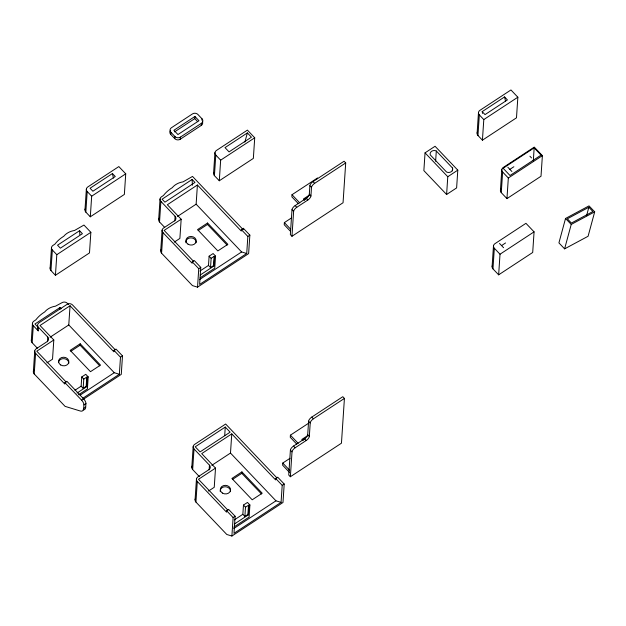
<?xml version="1.0" encoding="UTF-8"?>
<svg xmlns="http://www.w3.org/2000/svg" width="626" height="626" viewBox="0 0 626 626"><rect width="100%" height="100%" fill="white"/><g stroke="black" fill="none" stroke-linecap="round" stroke-linejoin="round"><path stroke-width="0.94" d="M31.323 340.341L32.45 323.29M37.333 348.158L32.161 342.727L33.295 325.676A3.873 3.232 3.8 0 1 33.867 321.146L35.87 319.823A35.807 29.86 3.8 0 1 43.663 312.624L44.689 311.991A17.309 14.429 3.8 0 1 49.266 308.258L49.376 308.195A17.278 14.406 3.8 0 1 55.471 306.184L61.911 302.726A3.873 3.232 3.8 0 1 67.35 303.305L68.586 304.604M33.374 371.57L34.743 350.959M35.588 353.346L64.814 384.043L64.908 382.627L66.912 381.312L83.641 398.879A3.873 1.432 56.7 0 1 85.934 403.567L85.699 407.119L83.696 408.434A13.772 5.11 56.7 0 1 80.191 410.985L65.073 406.36L34.219 373.957L35.588 353.346A3.873 3.232 3.8 0 1 36.151 348.815L47.169 341.577A3.873 3.232 3.8 0 0 47.74 337.046L38.46 327.296A3.873 3.232 3.8 0 1 39.031 322.766L67.076 304.346A3.873 3.232 3.8 0 1 72.514 304.932L115.239 349.793M33.295 325.676L38.225 330.849L38.46 327.296M50.127 268.21L51.488 247.599M50.964 270.596L52.334 249.985A3.873 3.232 3.8 0 1 52.905 245.455L54.908 244.14A35.807 29.86 3.8 0 1 62.702 236.941L63.727 236.307A17.309 14.429 3.8 0 1 68.312 232.567L68.414 232.504A17.278 14.406 3.8 0 1 74.51 230.493L83.954 225.063L90.856 232.309L89.487 252.92L55.432 275.284L50.964 270.596A3.873 3.232 3.8 0 1 50.362 267.396M47.427 341.726L47.74 337.046M55.432 275.284L56.802 254.68L52.334 249.985M83.446 399.208L121.264 374.371L122.493 355.897L115.998 349.073L113.995 350.388L113.901 351.812L70.049 305.762L40.001 325.497L53.805 339.996L52.529 359.183L46.856 362.908M113.995 350.388L120.489 357.211L119.355 374.27L114.253 372.705L68.774 324.949L70.049 305.762M84.995 209.726L86.365 189.115M85.832 212.112L87.202 191.501A3.873 3.232 3.8 0 1 87.773 186.971L118.83 166.579L125.732 173.825L124.363 194.436L90.3 216.799L85.832 212.112A3.873 3.232 3.8 0 1 85.441 208.528M99.753 365.834L80.105 345.208L80.198 343.784L70.182 350.364L90.48 371.68L100.496 365.107L80.198 343.784M90.3 216.799L91.67 196.196L87.202 191.501M83.172 388.316L83.782 379.082L86.787 377.11L86.177 386.344L83.172 388.316L81.137 386.187L81.756 376.946L85.762 374.317L88.196 376.875L87.397 388.957L78.493 394.803M83.696 408.434L83.931 404.881A3.873 1.432 56.7 0 0 81.638 400.194L64.908 382.627M76.967 393.089L86.584 386.774L87.194 377.533L86.787 377.11M158.675 219.577L160.045 198.974M164.685 227.395L159.52 221.964L160.89 201.361A3.873 3.232 3.8 0 1 161.453 196.83L163.456 195.508A35.807 29.86 3.8 0 1 171.258 188.309L172.283 187.675A17.309 14.429 3.8 0 1 176.861 183.934L176.97 183.88A17.278 14.406 3.8 0 1 183.066 181.869L192.511 176.43L243.264 229.734L243.357 228.31L241.354 229.625L241.26 231.049L197.409 184.999L167.353 204.733L181.164 219.233L179.889 238.42L174.208 242.145M160.726 250.807L162.095 230.196M243.357 228.31L249.852 235.133L248.624 253.608L197.534 287.162L192.432 285.597L161.571 253.194L162.94 232.582A3.873 3.232 3.8 0 1 163.511 228.052L174.529 220.814A3.873 3.232 3.8 0 0 175.1 216.283L160.89 201.361M202.542 122.023A3.873 3.232 3.8 0 1 201.275 125.427L180.233 139.238A3.873 3.232 3.8 0 1 174.795 138.651L170.734 134.394L170.875 132.258A3.873 3.232 3.8 0 1 171.446 127.727L192.479 113.909A3.873 3.232 3.8 0 1 197.926 114.495L201.987 118.76L201.885 120.184M174.795 138.651L174.936 136.523L170.875 132.258M174.787 220.962L175.1 216.283M180.233 139.238L180.382 137.11L201.415 123.291A3.873 3.232 3.8 0 0 201.987 118.76M197.675 121.647L194.78 118.604L194.921 116.467L173.879 130.286L177.94 134.551L198.974 120.732L194.921 116.467M241.354 229.625L247.849 236.448L246.714 253.507L199.631 284.423L200.766 267.372L194.271 260.549L192.268 261.864L192.174 263.28L162.94 232.582M201.275 125.427L201.415 123.291M246.714 253.507L241.605 251.942L196.134 204.186L197.409 184.999M197.534 287.162L198.763 268.687L192.268 261.864M227.105 245.071L207.464 224.444L207.558 223.02L197.534 229.601L217.84 250.916L227.856 244.343L207.558 223.02M191.814 467.176L193.184 446.573M199.365 476.613L192.659 469.563L194.021 448.959A3.873 3.232 3.8 0 1 194.592 444.429L225.65 424.029L276.95 477.912M213.576 173.261L214.945 152.658M210.524 267.552L211.142 258.319L214.147 256.347L213.529 265.58L210.524 267.552L208.497 265.424L209.107 256.183L213.114 253.553L215.555 256.112L214.749 268.194L200.187 277.756M214.421 175.648L215.79 155.045A3.873 3.232 3.8 0 1 216.361 150.514L247.411 130.122L254.719 137.79L253.35 158.401L219.296 180.765L214.421 175.648A3.873 3.232 3.8 0 1 213.81 172.447M195.085 499.681L196.454 479.07M208.568 491.027L214.241 487.294L215.516 468.107L201.713 453.607L231.761 433.873L275.612 479.931L275.706 478.507L277.709 477.192L284.204 484.015L282.983 502.49L231.894 536.036L226.784 534.479L195.93 502.068L197.3 481.457A3.873 3.232 3.8 0 1 197.863 476.926L208.881 469.696A3.873 3.232 3.8 0 0 209.452 465.157L194.021 448.959M219.296 180.765L220.657 160.162L215.79 155.045M200.312 274.955L213.935 266.011L214.554 256.77L214.147 256.347M209.139 469.844L209.452 465.157M224.695 435.688L225.266 427.057L195.218 446.792L200.085 451.902L230.141 432.167L225.266 427.057M275.706 478.507L282.201 485.33L281.074 502.381L233.991 533.305L235.126 516.247L228.631 509.423L226.62 510.738L226.526 512.162L197.3 481.457M281.074 502.381L275.964 500.823L230.485 453.06L231.761 433.873M231.894 536.036L233.122 517.561L226.62 510.738M261.465 493.953L241.816 473.319L241.91 471.894L231.894 478.475L252.192 499.798L262.208 493.218L241.91 471.894M244.883 516.434L245.494 507.193L248.499 505.221L247.888 514.462L244.883 516.434L242.849 514.298L243.467 505.065L247.473 502.435L249.907 504.986L249.109 517.068L233.733 527.162M234.672 523.829L248.295 514.885L248.905 505.651L248.499 505.221M291.653 217.825L284.368 222.606L284.227 224.734L290.472 231.291M317.554 177.94L292.006 194.717L291.865 196.846L298.359 203.669M291.998 209.71L290.347 234.578L291.966 236.284L343.056 202.738L345.701 162.94L344.073 161.234L313.023 181.626A3.873 1.581 -43.6 0 0 309.878 185.734L309.307 194.256A3.873 1.581 -43.6 0 1 306.161 198.364L295.143 205.602A3.873 1.581 -43.6 0 0 291.998 209.71L293.625 211.416L291.966 236.284M290.049 458.279L282.764 463.06L282.623 465.188L289.494 472.411M308.759 423.113L290.401 435.172L290.261 437.308L296.755 444.131M290.394 450.164L288.743 475.032L290.362 476.738L341.452 443.192L344.425 398.418L342.798 396.712L311.748 417.112A3.873 1.581 -43.6 0 0 308.602 421.212L307.702 434.718A3.873 1.581 -43.6 0 1 304.557 438.818L293.539 446.056A3.873 1.581 -43.6 0 0 290.394 450.164L292.013 451.87L290.362 476.738M293.625 211.416A3.873 1.581 -43.6 0 1 296.771 207.308L307.789 200.07A3.873 1.581 -43.6 0 0 310.934 195.961L311.498 187.44A3.873 1.581 -43.6 0 1 314.643 183.332L345.701 162.94M292.013 451.87A3.873 1.581 -43.6 0 1 295.167 447.762L306.184 440.524A3.873 1.581 -43.6 0 0 309.33 436.424L310.222 422.918A3.873 1.581 -43.6 0 1 313.376 418.817L344.425 398.418M425.046 152.846L423.865 170.616L446.604 194.49L456.62 187.91L457.794 170.147L435.062 146.273L425.046 152.846L447.778 176.728L446.604 194.49M435.626 161.281L436.306 150.999A4.194 3.498 3.8 0 0 431.674 151.265A4.194 3.498 3.8 0 0 430.297 154.943L446.534 172.001A4.194 3.498 3.8 0 0 451.166 171.727A4.194 3.498 3.8 0 0 452.543 168.05L436.306 150.999M452.363 170.859L452.543 168.05M477.122 133.111L478.491 112.5M477.959 135.498L479.328 114.887A3.873 3.232 3.8 0 1 479.899 110.356L510.949 89.964L517.851 97.21L516.489 117.821L482.427 140.185L477.959 135.498A3.873 3.232 3.8 0 1 477.356 132.289M482.427 140.185L483.796 119.574L479.328 114.887M492.114 266.473L493.484 245.861M492.959 268.859L494.329 248.248A3.873 3.232 3.8 0 1 494.9 243.717L525.95 223.325L534.072 231.855L532.703 252.466L498.648 274.83L492.959 268.859A3.873 3.232 3.8 0 1 492.357 265.659M500.432 190.257L501.802 169.646M501.269 192.644L502.639 172.033A3.873 3.232 3.8 0 1 503.21 167.502L534.26 147.11L542.382 155.639L541.013 176.242L506.958 198.614L501.269 192.644A3.873 3.232 3.8 0 1 501.144 188.708M498.648 274.83L500.01 254.219L494.329 248.248M506.958 198.614L508.328 178.003L502.639 172.033M533.297 160.976L534.166 147.861L503.116 168.253L510.018 175.507L541.067 155.115L534.166 147.861M244.876 142.133L247.372 132.915L251.433 137.18L229.053 151.875L224.992 147.611L247.372 132.915M565.536 218.466L558.924 242.888L564.605 248.858L588.088 236.268L594.7 211.846L589.019 205.876L565.536 218.466L571.225 224.437L564.605 248.858M586.562 215.712L588.847 207.253L592.908 211.518L571.389 223.059L567.328 218.795L588.847 207.253M174.552 131.883L194.78 118.604M112.437 173.543L90.058 188.238L92.898 191.227L115.278 176.532L112.437 173.543L113.423 178.081M91.67 196.196L125.732 173.825M79.572 230.712L57.529 245.189L60.378 248.17L82.413 233.701L79.572 230.712A136.296 50.534 56.7 0 1 79.792 234.609M56.802 254.68L90.856 232.309M220.657 160.162L254.719 137.79M192.127 179.459L162.079 199.193L164.92 202.175L194.968 182.44L192.127 179.459L192.393 185.233M177.455 216.455L196.134 204.186M181.164 219.233L164.129 230.415L193.512 261.269M61.129 308.743L59.994 307.546L34.946 323.994L37.779 326.968M198.215 230.517L207.464 224.444M50.096 337.218L68.774 324.949M53.805 339.996L36.777 351.178L66.153 382.032M214.554 256.77L215.555 256.112M70.855 351.28L80.105 345.208M309.784 194.827L303.414 199.005L304.557 200.203M198.763 268.687L200.766 267.372M247.849 236.448L249.852 235.133M304.119 199.905L307.303 197.816M199.929 271.05L208.497 265.424M199.397 279.665L241.605 251.942M482.184 111.624L504.564 96.928L507.404 99.917L485.025 114.613L482.184 111.624L482.583 113.439M87.194 377.533L88.196 376.875M120.489 357.211L122.493 355.897M483.796 119.574L517.851 97.21M74.909 390.28L81.137 386.187M80.159 395.092L114.253 372.705M82.828 398.253L119.355 374.27M81.638 400.194L83.641 398.879M83.931 404.881L85.934 403.567M447.778 176.728L457.794 170.147M509.869 169.364L513.876 166.735M508.328 178.003L542.382 155.639M501.559 245.588L505.565 242.951M500.01 254.219L534.072 231.855M211.807 465.329L230.485 453.06M215.516 468.107L198.489 479.289L227.864 510.143M232.567 479.391L241.816 473.319M307.382 435.806L301.81 439.46L302.953 440.657M302.514 440.36L304.901 438.795M248.905 505.651L249.907 504.986M233.122 517.561L235.126 516.247M282.201 485.33L284.204 484.015M234.28 519.932L242.849 514.298M233.756 528.54L275.964 500.823M571.225 224.437L594.7 211.846M529.901 156.21L531.529 157.916M507.842 167.236L511.896 171.501M499.525 243.451L503.586 247.716M313.023 181.626L314.643 183.332M309.878 185.734L311.498 187.44M309.307 194.256L310.934 195.961M306.161 198.364L307.789 200.07M292.006 194.717L299.807 202.902M295.143 205.602L296.771 207.308M284.368 222.606L290.62 229.163M209.107 256.183L211.142 258.319M213.529 265.58L213.935 266.011M311.748 417.112L313.376 418.817M308.602 421.212L310.222 422.918M307.702 434.718L309.33 436.424M304.557 438.818L306.184 440.524M290.401 435.172L298.195 443.357M293.539 446.056L295.167 447.762M282.764 463.06L289.635 470.275M243.467 505.065L245.494 507.193M247.888 514.462L248.295 514.885M81.756 376.946L83.782 379.082M86.177 386.344L86.584 386.774M504.564 96.928L505.55 101.467M59.994 307.546L60.033 309.283M220.25 491.645A5.164 4.304 3.8 0 1 225.203 486.762A5.164 4.304 3.8 0 1 230.47 491.621M195.93 502.068A3.873 3.232 3.8 0 1 195.531 498.484M192.659 469.563A3.873 3.232 3.8 0 1 192.526 465.634M161.571 253.194A3.873 3.232 3.8 0 1 161.179 249.61M185.891 242.763A5.164 4.304 3.8 0 1 190.852 237.88A5.164 4.304 3.8 0 1 196.118 242.739M170.734 134.394A3.873 3.232 3.8 0 1 169.975 131.585M170.131 131.186A3.873 3.232 3.8 0 1 170.608 130.458M180.382 137.11A3.873 3.232 3.8 0 1 174.936 136.523M159.52 221.964A3.873 3.232 3.8 0 1 159.395 218.036M34.219 373.957A3.873 3.232 3.8 0 1 33.46 371.155M33.82 370.373A3.873 3.232 3.8 0 1 34.094 370.021M58.5 362.399A5.164 4.304 3.8 0 1 64.165 358.682A5.164 4.304 3.8 0 1 68.758 363.503M32.161 342.727A3.873 3.232 3.8 0 1 31.558 339.527M38.225 330.849A3.873 3.232 3.8 0 1 37.826 327.273M85.699 407.119A13.772 5.11 56.7 0 1 83.156 409.858M222.41 493.069A5.164 4.304 3.8 0 0 230.564 490.197A5.164 4.304 3.8 0 0 223.333 485.674A5.164 4.304 3.8 0 0 222.41 493.069M188.05 244.195A5.164 4.304 3.8 0 0 196.212 241.323A5.164 4.304 3.8 0 0 188.982 236.792A5.164 4.304 3.8 0 0 188.05 244.195M60.691 364.958A5.164 4.304 3.8 0 0 68.852 362.086A5.164 4.304 3.8 0 0 61.622 357.556A5.164 4.304 3.8 0 0 60.691 364.958"/></g></svg>
